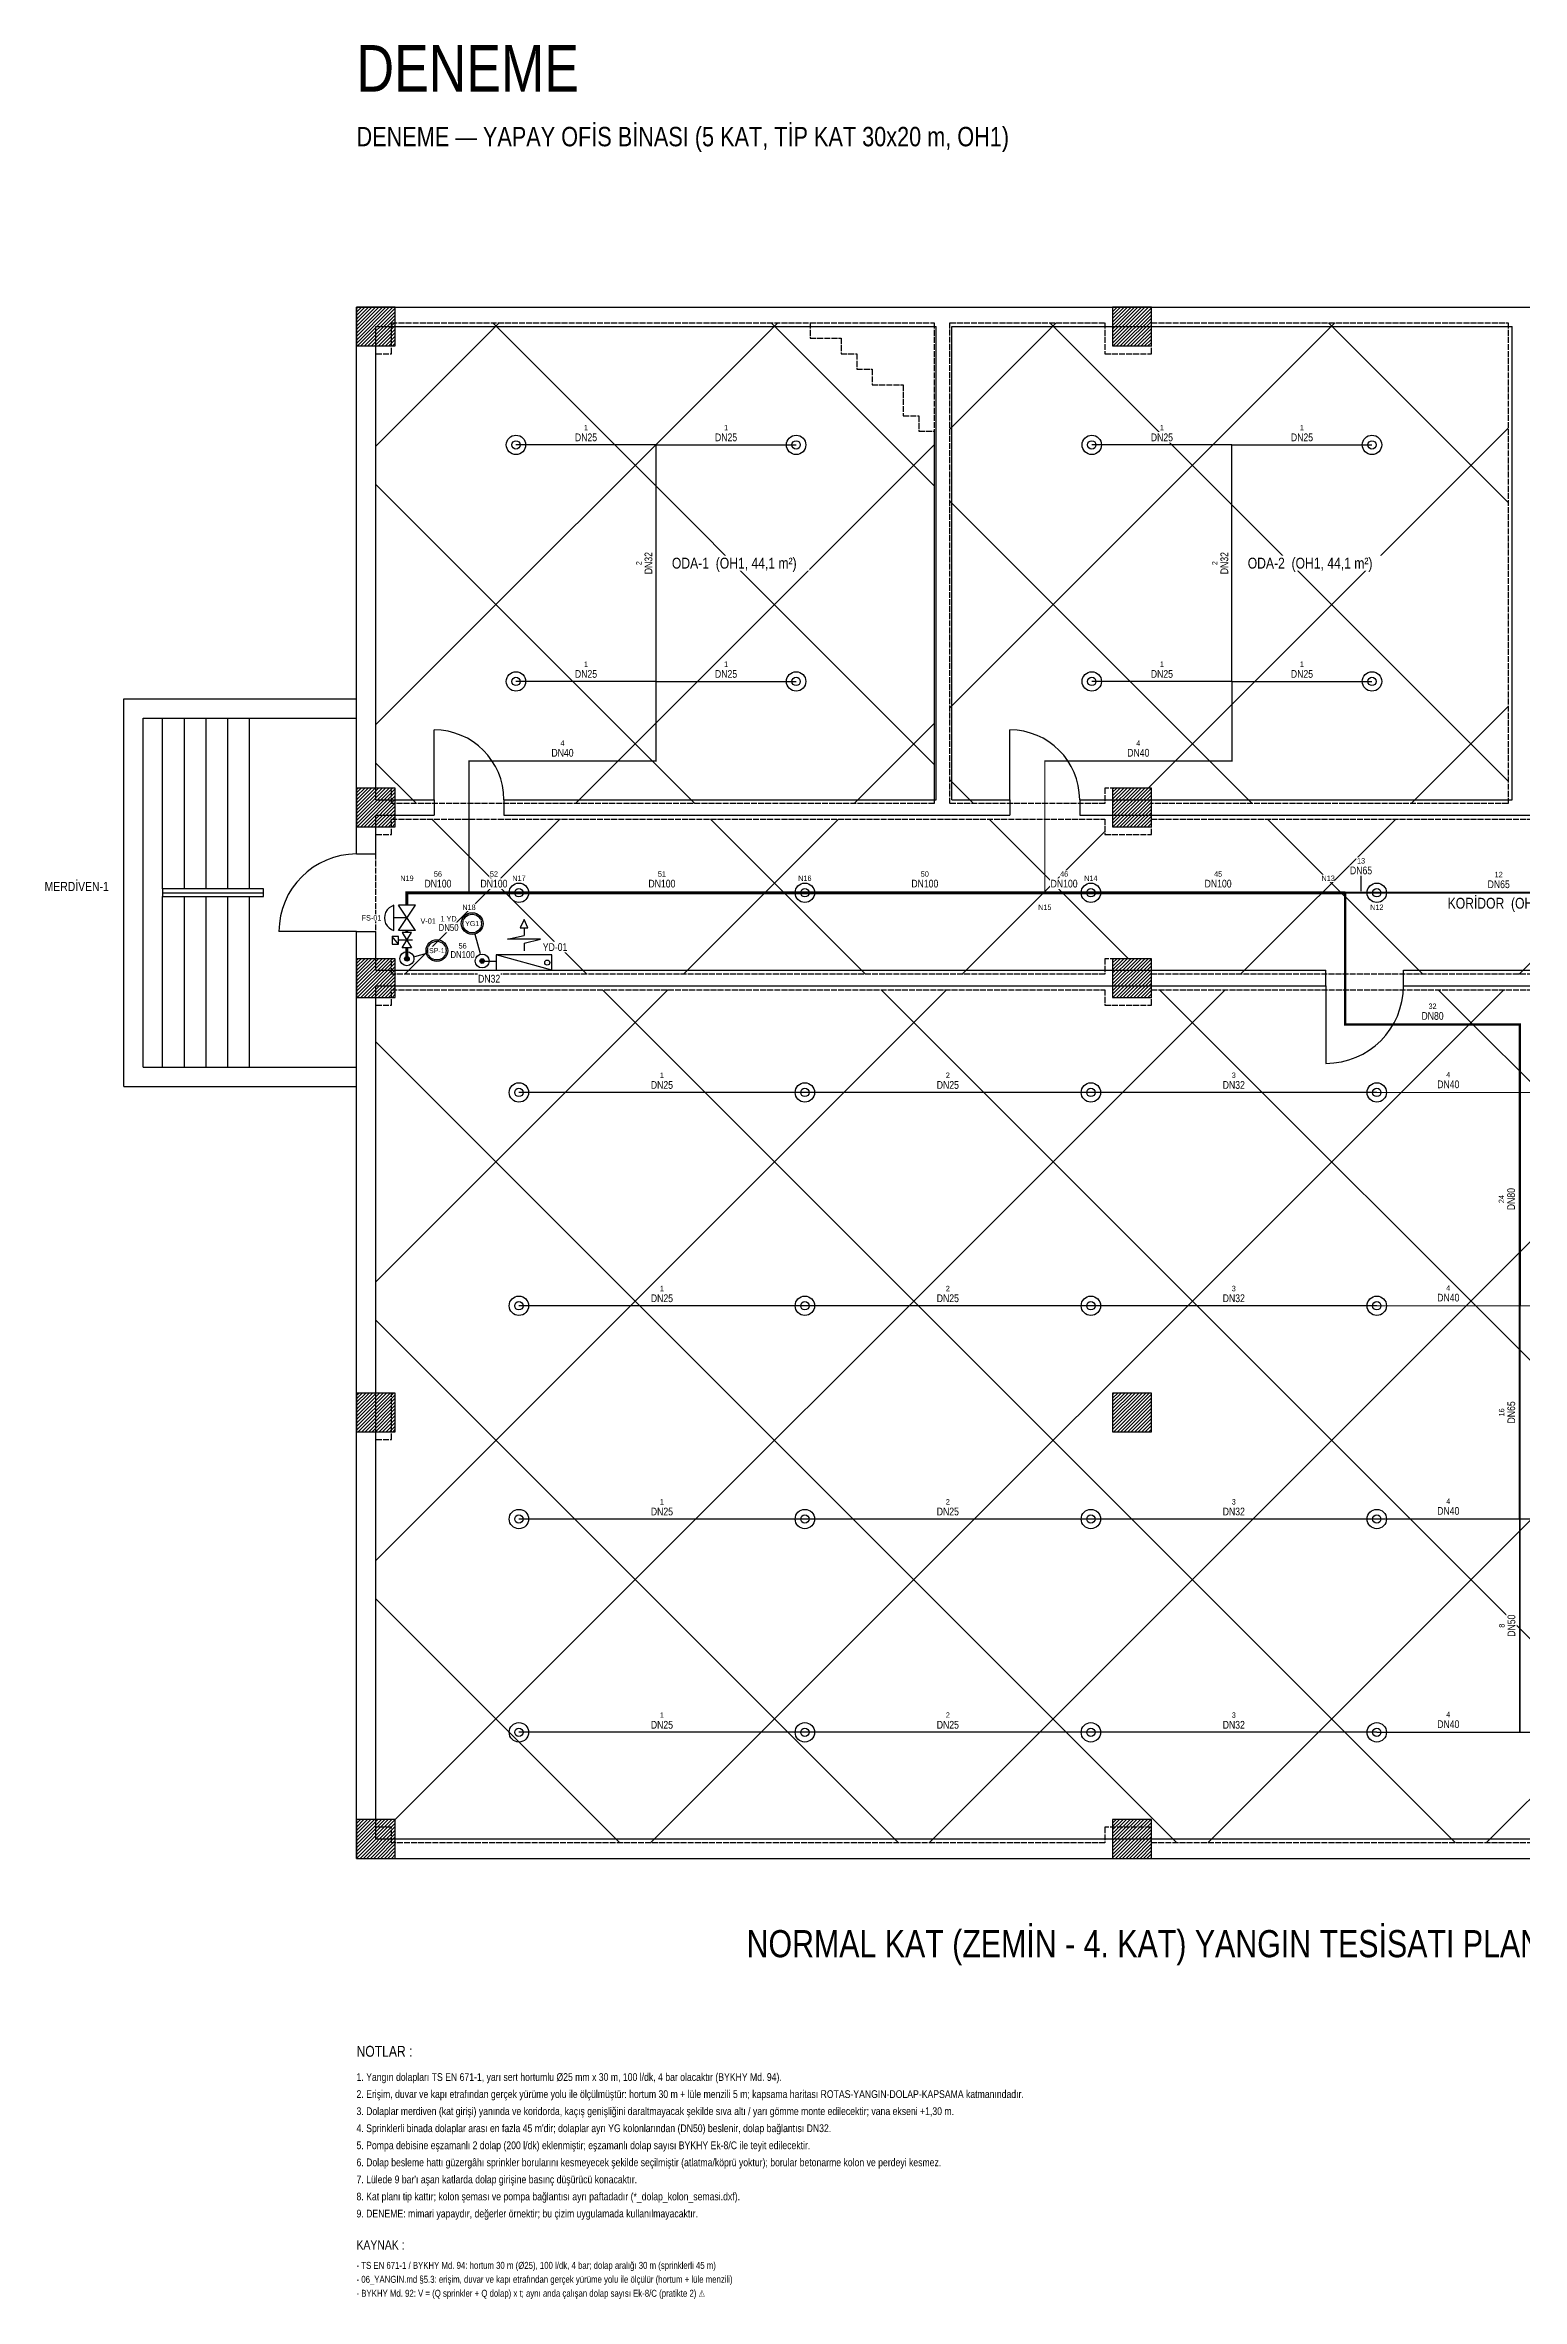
# Model space of a CAD drawing. Header units: centimetres. Extents: x -402 to 7506, y -568 to 2338.
# Drawn here: x -402 to 1503, y -568 to 2338 of the extents above; entities that cross this region are included whole.
import ezdxf
from ezdxf.enums import TextEntityAlignment as Align

# ---------------------------------------------------------------- set-up
doc = ezdxf.new("R2010")
doc.units = ezdxf.units.CM
doc.linetypes.add('DASHED', pattern=[1.524, 1.27, -0.254])
for name, color, linetype in [('ROTAS-MIMARI-DUVAR', 8, 'Continuous'), ('ROTAS-MIMARI-KAPI', 8, 'Continuous'), ('ROTAS-MIMARI-KOLON', 8, 'Continuous'), ('ROTAS-MIMARI-KOLON-TARAMA', 9, 'Continuous'), ('ROTAS-MIMARI-MAHAL', 7, 'Continuous'), ('ROTAS-MIMARI-MERDIVEN', 8, 'Continuous'), ('ROTAS-YANGIN-BASLIK', 7, 'Continuous'), ('ROTAS-YANGIN-DOLAP', 1, 'Continuous'), ('ROTAS-YANGIN-DOLAP-BORU', 1, 'Continuous'), ('ROTAS-YANGIN-DOLAP-CAP', 1, 'Continuous'), ('ROTAS-YANGIN-DOLAP-ERISIM', 3, 'DASHED'), ('ROTAS-YANGIN-DOLAP-KAPSAMA', 3, 'Continuous'), ('ROTAS-YANGIN-DOLAP-KOLON', 6, 'Continuous'), ('ROTAS-YANGIN-DOLAP-YAZI', 1, 'Continuous'), ('ROTAS-YANGIN-DUGUM', 3, 'Continuous'), ('ROTAS-YANGIN-KOLON', 6, 'Continuous'), ('ROTAS-YANGIN-NOT', 1, 'Continuous'), ('ROTAS-YANGIN-SPR-BORU', 140, 'Continuous'), ('ROTAS-YANGIN-SPR-CAP', 141, 'Continuous'), ('ROTAS-YANGIN-SPRINKLER', 15, 'Continuous'), ('ROTAS-YANGIN-VANA', 1, 'Continuous')]:
    doc.layers.add(name, color=color, linetype=linetype)
doc.styles.add('ROTAS', font='arial.ttf')

# ---------------------------------------------------------------- blocks, each defined once
blk = doc.blocks.new('ROTAS-SPR-SARKIK')
for radius in [12.5, 5.37]:
    blk.add_circle((0, 0), radius)
blk = doc.blocks.new('ROTAS-SMB-IZLENEBILIR-KELEBEK')
for p, q in [((-5, 11), (5, 19)), ((0, 7), (0, 11)), ((0, -7), (0, 7))]:
    blk.add_line(p, q)
for points in [[(-10, -6), (-10, 6), (0, 0)], [(-5, 11), (5, 11), (5, 19), (-5, 19)], [(10, -6), (10, 6), (0, 0)]]:
    blk.add_lwpolyline(points, close=True)
blk = doc.blocks.new('ROTAS-AKIS-ANAHTARI')
for p, q in [((-16.3, 16.7), (16.2, 16.7)), ((-16.2, -11), (-16.2, 11)), ((-16.2, 11), (16.3, -11)), ((-16.2, -11), (16.3, 11)), ((0.1, 0), (0.1, 16.7)), ((16.3, -11), (16.3, 11))]:
    blk.add_line(p, q)
blk.add_lwpolyline([(16.2, 16.7), (14.8, 20.1), (12.8, 23.1), (10.1, 25.6), (7, 27.5), (3.5, 28.6), (-0.1, 29), (-3.7, 28.6), (-7.2, 27.5), (-10.3, 25.6), (-12.9, 23.1), (-15, 20.1), (-16.3, 16.7)])
blk = doc.blocks.new('ROTAS-SPR-KOLON')
blk.add_hatch(color=7).paths.add_polyline_path([(3, 0), (2.8, 1.1), (2.1, 2.1), (1.1, 2.8), (0, 3), (-1.1, 2.8), (-2.1, 2.1), (-2.8, 1.1), (-3, 0), (-2.8, -1.1), (-2.1, -2.1), (-1.1, -2.8), (0, -3), (1.1, -2.8), (2.1, -2.1), (2.8, -1.1)])
for radius in [9, 3]:
    blk.add_circle((0, 0), radius)
blk = doc.blocks.new('ROTAS-YANGIN-DOLABI-PLAN')
for p, q in [((0, 32.8), (-5, 22)), ((5, 22), (0, 32.8)), ((-21.2, 7.3), (0, 12.3)), ((21.2, 7.3), (-21.2, 7.3)), ((-5, 22), (5, 22)), ((0, 22), (0, 12.3)), ((0, 2.3), (21.2, 7.3)), ((0, 2.3), (0, -7.8)), ((36, -32.8), (-36, -12.8)), ((30, -22.8), (30, -22.8))]:
    blk.add_line(p, q)
for points in [[(-36, -12.8), (-36, -32.8), (36, -32.8), (36, -12.8), (-36, -12.8)], [(36, -32.8), (-36, -12.8), (-36, -32.8), (36, -32.8)]]:
    blk.add_lwpolyline(points)
blk.add_circle((30, -22.8), 3.25)
at = {"style": 'ROTAS'}
blk.add_attdef('NO', text='', height=6, dxfattribs=at).set_placement((0, 35.8), align=Align.BOTTOM_CENTER)

msp = doc.modelspace()

# ---------------------------------------------------------------- hatches: boundary and pattern name
at = {"layer": 'ROTAS-MIMARI-KOLON-TARAMA'}
h = msp.add_hatch(dxfattribs=at)
h.set_pattern_fill('ANSI31')
h.paths.add_polyline_path([(0, 1950), (50, 1950), (50, 2000), (0, 2000)])
h = msp.add_hatch(dxfattribs=at)
h.set_pattern_fill('ANSI31')
h.paths.add_polyline_path([(975, 1950), (1025, 1950), (1025, 2000), (975, 2000)])
h = msp.add_hatch(dxfattribs=at)
h.set_pattern_fill('ANSI31')
h.paths.add_polyline_path([(0, 1330), (50, 1330), (50, 1380), (0, 1380)])
h = msp.add_hatch(dxfattribs=at)
h.set_pattern_fill('ANSI31')
h.paths.add_polyline_path([(975, 1330), (1025, 1330), (1025, 1380), (975, 1380)])
h = msp.add_hatch(dxfattribs=at)
h.set_pattern_fill('ANSI31')
h.paths.add_polyline_path([(0, 1110), (50, 1110), (50, 1160), (0, 1160)])
h = msp.add_hatch(dxfattribs=at)
h.set_pattern_fill('ANSI31')
h.paths.add_polyline_path([(975, 1110), (1025, 1110), (1025, 1160), (975, 1160)])
h = msp.add_hatch(dxfattribs=at)
h.set_pattern_fill('ANSI31')
h.paths.add_polyline_path([(0, 550), (50, 550), (50, 600), (0, 600)])
h = msp.add_hatch(dxfattribs=at)
h.set_pattern_fill('ANSI31')
h.paths.add_polyline_path([(975, 550), (1025, 550), (1025, 600), (975, 600)])
h = msp.add_hatch(dxfattribs=at)
h.set_pattern_fill('ANSI31')
h.paths.add_polyline_path([(0, 0), (50, 0), (50, 50), (0, 50)])
h = msp.add_hatch(dxfattribs=at)
h.set_pattern_fill('ANSI31')
h.paths.add_polyline_path([(975, 0), (1025, 0), (1025, 50), (975, 50)])
at = {"layer": 'ROTAS-YANGIN-DOLAP-KAPSAMA'}
h = msp.add_hatch(dxfattribs=at)
h.set_pattern_fill('ANSI37', scale=80)
h.paths.add_polyline_path([(45, 1980), (745, 1980), (745, 1360), (45, 1360), (45, 1380), (25, 1380), (25, 1940), (45, 1940)])
h = msp.add_hatch(dxfattribs=at)
h.set_pattern_fill('ANSI37', scale=80)
h.paths.add_polyline_path([(765, 1980), (965, 1980), (965, 1940), (1025, 1940), (1025, 1980), (1485, 1980), (1485, 1360), (1025, 1360), (1025, 1380), (965, 1380), (965, 1360), (765, 1360)])
h = msp.add_hatch(dxfattribs=at)
h.set_pattern_fill('ANSI37', scale=80)
h.paths.add_polyline_path([(965, 1140), (45, 1140), (45, 1160), (25, 1160), (25, 1320), (45, 1320), (45, 1340), (965, 1340), (965, 1320), (1025, 1320), (1025, 1340), (1965, 1340), (1965, 1320), (2025, 1320), (2025, 1340), (2945, 1340), (2945, 1320), (2965, 1320), (2965, 1160), (2945, 1160), (2945, 1140), (2025, 1140), (2025, 1160), (1965, 1160), (1965, 1140), (1025, 1140), (1025, 1160), (965, 1160)])
h = msp.add_hatch(dxfattribs=at)
h.set_pattern_fill('ANSI37', scale=80)
h.paths.add_polyline_path([(25, 600), (25, 1100), (45, 1100), (45, 1120), (965, 1120), (965, 1100), (1025, 1100), (1025, 1120), (1965, 1120), (1965, 1100), (2025, 1100), (2025, 1120), (2945, 1120), (2945, 1100), (2965, 1100), (2965, 600), (2945, 600), (2945, 540), (2965, 540), (2965, 40), (2945, 40), (2945, 20), (2025, 20), (2025, 40), (1965, 40), (1965, 20), (1025, 20), (1025, 40), (965, 40), (965, 20), (45, 20), (45, 40), (25, 40), (25, 540), (45, 540), (45, 600)])
h.paths.add_polyline_path([(1025, 600), (965, 600), (965, 540), (1025, 540)], flags=0)
h.paths.add_polyline_path([(1965, 540), (2025, 540), (2025, 600), (1965, 600)], flags=0)

# ---------------------------------------------------------------- linework, layer by layer
at = {"layer": 'ROTAS-MIMARI-DUVAR'}
for p, q in [((0, 2000), (3000, 2000)), ((0, 1295), (0, 2000)), ((25, 1975), (747.5, 1975)), ((25, 1365), (25, 1975)), ((747.5, 1365), (747.5, 1975)), ((767.5, 1975), (1490, 1975)), ((767.5, 1365), (767.5, 1975)), ((1490, 1365), (1490, 1975)), ((-300, 1495), (0, 1495)), ((-300, 995), (-300, 1495)), ((-275, 1470), (0, 1470)), ((-275, 1020), (-275, 1470)), ((25, 1365), (100, 1365)), ((25, 1345), (100, 1345)), ((25, 1295), (25, 1345)), ((190, 1365), (747.5, 1365)), ((190, 1345), (842.5, 1345)), ((767.5, 1365), (842.5, 1365)), ((932.5, 1365), (1490, 1365)), ((932.5, 1345), (1585, 1345)), ((0, 0), (0, 1195)), ((25, 1145), (25, 1195)), ((25, 1145), (1250, 1145)), ((1350, 1145), (2975, 1145)), ((25, 1125), (1250, 1125)), ((25, 25), (25, 1125)), ((1350, 1125), (2975, 1125)), ((-275, 1020), (0, 1020)), ((-300, 995), (0, 995)), ((0, 0), (3000, 0)), ((25, 25), (2975, 25))]:
    msp.add_line(p, q, dxfattribs=at)
at = {"layer": 'ROTAS-MIMARI-KAPI'}
for p, q in [((100, 1365), (100, 1455)), ((842.5, 1365), (842.5, 1455)), ((100, 1365), (100, 1345)), ((190, 1365), (190, 1345)), ((842.5, 1365), (842.5, 1345)), ((932.5, 1365), (932.5, 1345)), ((0, 1295), (25, 1295)), ((0, 1195), (-100, 1195)), ((0, 1195), (25, 1195)), ((1250, 1125), (1250, 1145)), ((1350, 1125), (1350, 1145)), ((1250, 1125), (1250, 1025))]:
    msp.add_line(p, q, dxfattribs=at)
for centre, radius, start, end in [((100, 1365), 90, 0, 90), ((842.5, 1365), 90, 0, 90), ((0, 1195), 100, 90, 180), ((1250, 1125), 100, 270, 360)]:
    msp.add_arc(centre, radius, start, end, dxfattribs=at)
at = {"layer": 'ROTAS-MIMARI-KOLON'}
for points in [[(0, 1950), (50, 1950), (50, 2000), (0, 2000)], [(975, 1950), (1025, 1950), (1025, 2000), (975, 2000)], [(0, 1330), (50, 1330), (50, 1380), (0, 1380)], [(975, 1330), (1025, 1330), (1025, 1380), (975, 1380)], [(0, 1110), (50, 1110), (50, 1160), (0, 1160)], [(975, 1110), (1025, 1110), (1025, 1160), (975, 1160)], [(0, 550), (50, 550), (50, 600), (0, 600)], [(975, 550), (1025, 550), (1025, 600), (975, 600)], [(0, 0), (50, 0), (50, 50), (0, 50)], [(975, 0), (1025, 0), (1025, 50), (975, 50)]]:
    msp.add_lwpolyline(points, close=True, dxfattribs=at)
at = {"layer": 'ROTAS-MIMARI-MERDIVEN'}
for points in [[(-250, 1250), (-250, 1470)], [(-222, 1250), (-222, 1470)], [(-194, 1250), (-194, 1470)], [(-166, 1250), (-166, 1470)], [(-138, 1250), (-138, 1470)], [(-250, 1245), (-120, 1245)], [(-250, 1020), (-250, 1240)], [(-222, 1020), (-222, 1240)], [(-194, 1020), (-194, 1240)], [(-166, 1020), (-166, 1240)], [(-138, 1020), (-138, 1240)]]:
    msp.add_lwpolyline(points, dxfattribs=at)
msp.add_lwpolyline([(-250, 1240), (-120, 1240), (-120, 1250), (-250, 1250)], close=True, dxfattribs=at)
at = {"layer": 'ROTAS-YANGIN-DOLAP-BORU'}
msp.add_lwpolyline([(162, 1157), (180, 1157)], dxfattribs=at)
at = {"layer": 'ROTAS-YANGIN-DOLAP-ERISIM', "linetype": 'DASHED', "ltscale": 6}
for points in [[(45, 1980), (745, 1980), (745, 1360), (45, 1360), (45, 1380), (25, 1380), (25, 1940), (45, 1940)], [(45, 1980), (585, 1980), (585, 1960), (625, 1960), (625, 1940), (645, 1940), (645, 1920), (665, 1920), (665, 1900), (705, 1900), (705, 1860), (725, 1860), (725, 1840), (745, 1840), (745, 1360), (45, 1360), (45, 1380), (25, 1380), (25, 1940), (45, 1940)], [(765, 1980), (965, 1980), (965, 1940), (1025, 1940), (1025, 1980), (1485, 1980), (1485, 1360), (1025, 1360), (1025, 1380), (965, 1380), (965, 1360), (765, 1360)], [(765, 1980), (965, 1980), (965, 1940), (1025, 1940), (1025, 1980), (1485, 1980), (1485, 1360), (1025, 1360), (1025, 1380), (965, 1380), (965, 1360), (765, 1360)]]:
    msp.add_lwpolyline(points, close=True, dxfattribs=at)
for points in [[(1965, 1140), (1025, 1140), (1025, 1160), (965, 1160), (965, 1140), (45, 1140), (45, 1160), (25, 1160), (25, 1320), (45, 1320), (45, 1340), (965, 1340), (965, 1320), (1025, 1320), (1025, 1340), (1965, 1340)], [(1965, 1140), (1025, 1140), (1025, 1160), (965, 1160), (965, 1140), (45, 1140), (45, 1160), (25, 1160), (25, 1320), (45, 1320), (45, 1340), (965, 1340), (965, 1320), (1025, 1320), (1025, 1340), (1965, 1340)], [(1965, 20), (1025, 20), (1025, 40), (965, 40), (965, 20), (45, 20), (45, 40), (25, 40), (25, 540), (45, 540), (45, 600), (25, 600), (25, 1100), (45, 1100), (45, 1120), (965, 1120), (965, 1100), (1025, 1100), (1025, 1120), (1965, 1120)], [(1965, 20), (1025, 20), (1025, 40), (965, 40), (965, 20), (45, 20), (45, 40), (25, 40), (25, 540), (45, 540), (45, 600), (25, 600), (25, 1100), (45, 1100), (45, 1120), (965, 1120), (965, 1100), (1025, 1100), (1025, 1120), (1965, 1120)]]:
    msp.add_lwpolyline(points, dxfattribs=at)
at = {"layer": 'ROTAS-YANGIN-DOLAP-KOLON'}
msp.add_line((152.7, 1191.8), (159.4, 1166.7), dxfattribs=at)
for radius in [14, 12]:
    msp.add_circle((149.1, 1205.3), radius, dxfattribs=at)
at = {"layer": 'ROTAS-YANGIN-KOLON'}
msp.add_line((90.1, 1166.7), (74.7, 1162.6), dxfattribs=at)
for radius in [14, 12]:
    msp.add_circle((103.6, 1170.4), radius, dxfattribs=at)
at = {"layer": 'ROTAS-YANGIN-SPR-BORU'}
for points in [[(386.2, 1822.5), (205.6, 1822.5)], [(386.2, 1517.5), (386.2, 1822.5)], [(386.2, 1822.5), (566.9, 1822.5)], [(1128.8, 1822.5), (948.1, 1822.5)], [(1128.8, 1517.5), (1128.8, 1822.5)], [(1128.8, 1822.5), (1309.4, 1822.5)], [(386.2, 1517.5), (205.6, 1517.5)], [(386.2, 1517.5), (566.9, 1517.5)], [(1128.8, 1517.5), (948.1, 1517.5)], [(1128.8, 1517.5), (1309.4, 1517.5)], [(578.1, 987.5), (209.4, 987.5)], [(946.9, 987.5), (578.1, 987.5)], [(1315.6, 987.5), (946.9, 987.5)], [(578.1, 712.5), (209.4, 712.5)], [(946.9, 712.5), (578.1, 712.5)], [(1315.6, 712.5), (946.9, 712.5)], [(578.1, 437.5), (209.4, 437.5)], [(946.9, 437.5), (578.1, 437.5)], [(1315.6, 437.5), (946.9, 437.5)], [(578.1, 162.5), (209.4, 162.5)], [(946.9, 162.5), (578.1, 162.5)], [(1315.6, 162.5), (946.9, 162.5)]]:
    msp.add_lwpolyline(points, dxfattribs=at)
for points, const_width in [([(145, 1245), (145, 1415), (386.2, 1415), (386.2, 1517.5)], 1.5), ([(887.5, 1245), (887.5, 1415), (1128.8, 1415), (1128.8, 1517.5)], 1.5), ([(65, 1229), (65, 1245), (145, 1245)], 4), ([(145, 1245), (209.4, 1245)], 4), ([(209.4, 1245), (578.1, 1245)], 4), ([(578.1, 1245), (887.5, 1245)], 4), ([(887.5, 1245), (946.9, 1245)], 4), ([(946.9, 1245), (1275, 1245)], 4), ([(1275, 1245), (1275, 1075), (1500, 1075), (1500, 987.5)], 3), ([(1275, 1245), (1315.6, 1245)], 2.5), ([(1315.6, 1245), (1630, 1245)], 2.5), ([(65, 1193.8), (65, 1196.4)], 4), ([(65, 1160), (65, 1173.8)], 4), ([(1500, 987.5), (1315.6, 987.5)], 1.5), ([(1500, 987.5), (1500, 712.5)], 3), ([(1500, 987.5), (1684.4, 987.5)], 1.5), ([(1500, 712.5), (1315.6, 712.5)], 1.5), ([(1500, 712.5), (1500, 437.5)], 2.5), ([(1500, 712.5), (1684.4, 712.5)], 1.5), ([(1500, 437.5), (1315.6, 437.5)], 1.5), ([(1500, 437.5), (1500, 162.5)], 2), ([(1500, 437.5), (1684.4, 437.5)], 1.5), ([(1500, 162.5), (1315.6, 162.5)], 1.5), ([(1500, 162.5), (1684.4, 162.5)], 1.5)]:
    msp.add_lwpolyline(points, dxfattribs=dict(at, const_width=const_width))
at = {"layer": 'ROTAS-YANGIN-SPR-CAP'}
msp.add_line((1295.3, 1247.2), (1295.3, 1267), dxfattribs=at)

# ---------------------------------------------------------------- block references
at = {"layer": 'ROTAS-YANGIN-DOLAP'}
msp.add_blockref('ROTAS-YANGIN-DOLABI-PLAN', (216, 1177.8), dxfattribs=at)
at = {"layer": 'ROTAS-YANGIN-DOLAP-KOLON'}
msp.add_blockref('ROTAS-SPR-KOLON', (162, 1157), dxfattribs=at)
at = {"layer": 'ROTAS-YANGIN-KOLON'}
msp.add_blockref('ROTAS-SPR-KOLON', (65, 1160), dxfattribs=at)
at = {"layer": 'ROTAS-YANGIN-SPRINKLER'}
for p in [(205.6, 1822.5), (566.9, 1822.5), (948.1, 1822.5), (1309.4, 1822.5), (205.6, 1517.5), (566.9, 1517.5), (948.1, 1517.5), (1309.4, 1517.5), (209.4, 1245), (578.1, 1245), (946.9, 1245), (1315.6, 1245), (209.4, 987.5), (578.1, 987.5), (946.9, 987.5), (1315.6, 987.5), (209.4, 712.5), (578.1, 712.5), (946.9, 712.5), (1315.6, 712.5), (209.4, 437.5), (578.1, 437.5), (946.9, 437.5), (1315.6, 437.5), (209.4, 162.5), (578.1, 162.5), (946.9, 162.5), (1315.6, 162.5)]:
    msp.add_blockref('ROTAS-SPR-SARKIK', p, dxfattribs=at)
at = {"layer": 'ROTAS-YANGIN-VANA', "rotation": 90}
for name, p in [('ROTAS-AKIS-ANAHTARI', (65, 1212.7)), ('ROTAS-SMB-IZLENEBILIR-KELEBEK', (65, 1183.8))]:
    msp.add_blockref(name, p, dxfattribs=at)

# ---------------------------------------------------------------- texts
at = {"layer": 'ROTAS-YANGIN-BASLIK', "style": 'ROTAS', "width": 0.8}
for s, height, p in [('DENEME', 60, (0, 2260)), ('DENEME — YAPAY OFİS BİNASI (5 KAT, TİP KAT 30x20 m, OH1)', 25, (0, 2200))]:
    msp.add_text(s, height=height, dxfattribs=at).set_placement(p, align=Align.BOTTOM_LEFT)
msp.add_text('NORMAL KAT (ZEMİN - 4. KAT) YANGIN TESİSATI PLANI (SPRİNKLER + YANGIN DOLABI).........ÖLÇEK: 1 / 50', height=35, dxfattribs=at).set_placement((1500, -110), align=Align.MIDDLE_CENTER)
at = {"layer": 'ROTAS-YANGIN-NOT', "style": 'ROTAS', "width": 0.8}
for s, height, p in [('NOTLAR :', 14, (0, -260)), ('1. Yangın dolapları TS EN 671-1, yarı sert hortumlu Ø25 mm x 30 m, 100 l/dk, 4 bar olacaktır (BYKHY Md. 94).', 10, (0, -290)), ('2. Erişim, duvar ve kapı etrafından gerçek yürüme yolu ile ölçülmüştür: hortum 30 m + lüle menzili 5 m; kapsama haritası ROTAS-YANGIN-DOLAP-KAPSAMA katmanındadır.', 10, (0, -312)), ("4. Sprinklerli binada dolaplar arası en fazla 45 m'dir; dolaplar ayrı YG kolonlarından (DN50) beslenir, dolap bağlantısı DN32.", 10, (0, -356)), ('3. Dolaplar merdiven (kat girişi) yanında ve koridorda, kaçış genişliğini daraltmayacak şekilde sıva altı / yarı gömme monte edilecektir; vana ekseni +1,30 m.', 10, (0, -334)), ('5. Pompa debisine eşzamanlı 2 dolap (200 l/dk) eklenmiştir; eşzamanlı dolap sayısı BYKHY Ek-8/C ile teyit edilecektir.', 10, (0, -378)), ('6. Dolap besleme hattı güzergâhı sprinkler borularını kesmeyecek şekilde seçilmiştir (atlatma/köprü yoktur); borular betonarme kolon ve perdeyi kesmez.', 10, (0, -400)), ('8. Kat planı tip kattır; kolon şeması ve pompa bağlantısı ayrı paftadadır (*_dolap_kolon_semasi.dxf).', 10, (0, -444)), ("7. Lülede 9 bar'ı aşan katlarda dolap girişine basınç düşürücü konacaktır.", 10, (0, -422)), ('9. DENEME: mimari yapaydır, değerler örnektir; bu çizim uygulamada kullanılmayacaktır.', 10, (0, -466)), ('KAYNAK :', 12, (0, -508)), ('- TS EN 671-1 / BYKHY Md. 94: hortum 30 m (Ø25), 100 l/dk, 4 bar; dolap aralığı 30 m (sprinklerli 45 m)', 9, (0, -532)), ('- 06_YANGIN.md §5.3: erişim, duvar ve kapı etrafından gerçek yürüme yolu ile ölçülür (hortum + lüle menzili)', 9, (0, -550)), ('- BYKHY Md. 92: V = (Q sprinkler + Q dolap) x t; aynı anda çalışan dolap sayısı Ek-8/C (pratikte 2) ⚠', 9, (0, -568))]:
    msp.add_text(s, height=height, dxfattribs=at).set_placement(p, align=Align.BOTTOM_LEFT)

# ---------------------------------------------------------------- wipeouts: each hides what was drawn before it
msp.add_wipeout([(-401.6, 1245), (-320, 1245), (-320, 1261.2), (-401.6, 1261.2)])

# ---------------------------------------------------------------- next in the draw order: texts
at = {"layer": 'ROTAS-MIMARI-MAHAL', "style": 'ROTAS', "width": 0.8}
msp.add_text('MERDİVEN-1', height=12, dxfattribs=at).set_placement((-360.8, 1253.1), align=Align.MIDDLE_CENTER)

# ---------------------------------------------------------------- next in the draw order: wipeouts: each hides what was drawn before it
for points in [[(281.1, 1825.5), (310.7, 1825.5), (310.7, 1839), (281.1, 1839)], [(461.7, 1825.5), (491.3, 1825.5), (491.3, 1839), (461.7, 1839)], [(1023.7, 1825.5), (1053.2, 1825.5), (1053.2, 1839), (1023.7, 1839)], [(1204.3, 1825.5), (1233.9, 1825.5), (1233.9, 1839), (1204.3, 1839)], [(369.7, 1655.2), (383.2, 1655.2), (383.2, 1684.8), (369.7, 1684.8)], [(1112.3, 1655.2), (1125.8, 1655.2), (1125.8, 1684.8), (1112.3, 1684.8)], [(281.1, 1520.5), (310.7, 1520.5), (310.7, 1534), (281.1, 1534)], [(461.7, 1520.5), (491.3, 1520.5), (491.3, 1534), (461.7, 1534)], [(1023.7, 1520.5), (1053.2, 1520.5), (1053.2, 1534), (1023.7, 1534)], [(1204.3, 1520.5), (1233.9, 1520.5), (1233.9, 1534), (1204.3, 1534)], [(250.8, 1418.8), (280.4, 1418.8), (280.4, 1432.2), (250.8, 1432.2)], [(993.4, 1418.8), (1022.9, 1418.8), (1022.9, 1432.2), (993.4, 1432.2)], [(1280.5, 1267), (1310.1, 1267), (1310.1, 1280.5), (1280.5, 1280.5)], [(87, 1250), (123, 1250), (123, 1263.5), (87, 1263.5)], [(159.2, 1250), (195.2, 1250), (195.2, 1263.5), (159.2, 1263.5)], [(375.8, 1250), (411.8, 1250), (411.8, 1263.5), (375.8, 1263.5)], [(570, 1259), (586.2, 1259), (586.2, 1268.4), (570, 1268.4)], [(714.8, 1250), (750.8, 1250), (750.8, 1263.5), (714.8, 1263.5)], [(894.4, 1250), (930.4, 1250), (930.4, 1263.5), (894.4, 1263.5)], [(1093, 1250), (1129, 1250), (1129, 1263.5), (1093, 1263.5)], [(1244.8, 1259), (1261, 1259), (1261, 1268.4), (1244.8, 1268.4)], [(1458, 1249.2), (1487.6, 1249.2), (1487.6, 1262.8), (1458, 1262.8)], [(879.4, 1221.6), (895.6, 1221.6), (895.6, 1231), (879.4, 1231)], [(1307.5, 1221.6), (1323.7, 1221.6), (1323.7, 1231), (1307.5, 1231)], [(6.7, 1208), (31.9, 1208), (31.9, 1217.4), (6.7, 1217.4)], [(138.1, 1200.3), (160.1, 1200.3), (160.1, 1210.3), (138.1, 1210.3)], [(92.6, 1165.4), (114.6, 1165.4), (114.6, 1175.4), (92.6, 1175.4)], [(238, 1168.2), (274, 1168.2), (274, 1181.8), (238, 1181.8)], [(156.2, 1127.5), (185.8, 1127.5), (185.8, 1141), (156.2, 1141)], [(1372.7, 1079.5), (1402.3, 1079.5), (1402.3, 1093), (1372.7, 1093)], [(378.9, 990.5), (408.6, 990.5), (408.6, 1004), (378.9, 1004)], [(747.7, 990.5), (777.3, 990.5), (777.3, 1004), (747.7, 1004)], [(1116.5, 990.5), (1146, 990.5), (1146, 1004), (1116.5, 1004)], [(1393, 991.2), (1422.6, 991.2), (1422.6, 1004.8), (1393, 1004.8)], [(1482, 835.2), (1495.5, 835.2), (1495.5, 864.8), (1482, 864.8)], [(378.9, 715.5), (408.6, 715.5), (408.6, 729), (378.9, 729)], [(747.7, 715.5), (777.3, 715.5), (777.3, 729), (747.7, 729)], [(1116.5, 715.5), (1146, 715.5), (1146, 729), (1116.5, 729)], [(1393, 716.2), (1422.6, 716.2), (1422.6, 729.8), (1393, 729.8)], [(1482.2, 560.2), (1495.8, 560.2), (1495.8, 589.8), (1482.2, 589.8)], [(378.9, 440.5), (408.6, 440.5), (408.6, 454), (378.9, 454)], [(747.7, 440.5), (777.3, 440.5), (777.3, 454), (747.7, 454)], [(1116.5, 440.5), (1146, 440.5), (1146, 454), (1116.5, 454)], [(1393, 441.2), (1422.6, 441.2), (1422.6, 454.8), (1393, 454.8)], [(1482.5, 285.2), (1496, 285.2), (1496, 314.8), (1482.5, 314.8)], [(378.9, 165.5), (408.6, 165.5), (408.6, 179), (378.9, 179)], [(747.7, 165.5), (777.3, 165.5), (777.3, 179), (747.7, 179)], [(1116.5, 165.5), (1146, 165.5), (1146, 179), (1116.5, 179)], [(1393, 166.2), (1422.6, 166.2), (1422.6, 179.8), (1393, 179.8)]]:
    msp.add_wipeout(points)

# ---------------------------------------------------------------- next in the draw order: texts
at = {"layer": 'ROTAS-YANGIN-DOLAP-CAP', "style": 'ROTAS', "width": 0.8}
msp.add_text('DN32', height=10, dxfattribs=at).set_placement((171, 1134.2), align=Align.MIDDLE_CENTER)
at = {"layer": 'ROTAS-YANGIN-DOLAP-KOLON', "style": 'ROTAS', "width": 0.8}
msp.add_text('YG1', height=6.5, dxfattribs=at).set_placement((149.1, 1205.3), align=Align.MIDDLE_CENTER)
at = {"layer": 'ROTAS-YANGIN-DOLAP-YAZI', "style": 'ROTAS', "width": 0.8}
msp.add_text('YD-01', height=10, dxfattribs=at).set_placement((256, 1175), align=Align.MIDDLE_CENTER)
at = {"layer": 'ROTAS-YANGIN-DUGUM', "style": 'ROTAS', "width": 0.8}
for s, p in [('N16', (578.1, 1263.7)), ('N13', (1252.9, 1263.7)), ('N15', (887.5, 1226.3)), ('N12', (1315.6, 1226.3))]:
    msp.add_text(s, height=7, dxfattribs=at).set_placement(p, align=Align.MIDDLE_CENTER)
at = {"layer": 'ROTAS-YANGIN-KOLON', "style": 'ROTAS', "width": 0.8}
msp.add_text('SP-1', height=6.5, dxfattribs=at).set_placement((103.6, 1170.4), align=Align.MIDDLE_CENTER)
at = {"layer": 'ROTAS-YANGIN-SPR-CAP', "style": 'ROTAS', "width": 0.8}
for s, p in [('DN25', (295.9, 1832.2)), ('DN25', (476.5, 1832.2)), ('DN25', (1038.5, 1832.2)), ('DN25', (1219.1, 1832.2)), ('DN25', (295.9, 1527.2)), ('DN25', (476.5, 1527.2)), ('DN25', (1038.5, 1527.2)), ('DN25', (1219.1, 1527.2)), ('DN40', (265.6, 1425.5)), ('DN40', (1008.1, 1425.5)), ('DN65', (1295.3, 1273.8)), ('DN100', (105, 1256.8)), ('DN100', (177.2, 1256.8)), ('DN100', (393.8, 1256.8)), ('DN100', (732.8, 1256.8)), ('DN100', (912.4, 1256.8)), ('DN100', (1111, 1256.8)), ('DN65', (1472.8, 1256)), ('DN80', (1387.5, 1086.2)), ('DN25', (393.8, 997.2)), ('DN25', (762.5, 997.2)), ('DN32', (1131.2, 997.2)), ('DN40', (1407.8, 998)), ('DN25', (393.8, 722.2)), ('DN25', (762.5, 722.2)), ('DN32', (1131.2, 722.2)), ('DN40', (1407.8, 723)), ('DN25', (393.8, 447.2)), ('DN25', (762.5, 447.2)), ('DN32', (1131.2, 447.2)), ('DN40', (1407.8, 448)), ('DN25', (393.8, 172.2)), ('DN25', (762.5, 172.2)), ('DN32', (1131.2, 172.2)), ('DN40', (1407.8, 173))]:
    msp.add_text(s, height=10, dxfattribs=at).set_placement(p, align=Align.MIDDLE_CENTER)
for s, p in [('DN32', (376.4, 1670)), ('DN32', (1119, 1670)), ('DN80', (1488.8, 850)), ('DN65', (1489, 575)), ('DN50', (1489.2, 300))]:
    msp.add_text(s, height=10, rotation=90, dxfattribs=at).set_placement(p, align=Align.MIDDLE_CENTER)
at = {"layer": 'ROTAS-YANGIN-VANA', "style": 'ROTAS', "width": 0.8}
msp.add_text('FS-01', height=7, dxfattribs=at).set_placement((19.3, 1212.7), align=Align.MIDDLE_CENTER)

# ---------------------------------------------------------------- next in the draw order: wipeouts: each hides what was drawn before it
msp.add_wipeout([(56.9, 1259), (73.1, 1259), (73.1, 1268.4), (56.9, 1268.4)])

# ---------------------------------------------------------------- next in the draw order: texts
at = {"layer": 'ROTAS-YANGIN-DUGUM', "style": 'ROTAS', "width": 0.8}
msp.add_text('N19', height=7, dxfattribs=at).set_placement((65, 1263.7), align=Align.MIDDLE_CENTER)

# ---------------------------------------------------------------- next in the draw order: wipeouts: each hides what was drawn before it
for points in [[(292.3, 1840), (299.5, 1840), (299.5, 1849.4), (292.3, 1849.4)], [(472.9, 1840), (480.2, 1840), (480.2, 1849.4), (472.9, 1849.4)], [(1034.8, 1840), (1042.1, 1840), (1042.1, 1849.4), (1034.8, 1849.4)], [(1215.5, 1840), (1222.7, 1840), (1222.7, 1849.4), (1215.5, 1849.4)], [(359.2, 1666.4), (368.7, 1666.4), (368.7, 1673.6), (359.2, 1673.6)], [(390.2, 1660.5), (584, 1660.5), (584, 1679.5), (390.2, 1679.5)], [(1101.9, 1666.4), (1111.3, 1666.4), (1111.3, 1673.6), (1101.9, 1673.6)], [(1132.8, 1660.5), (1326.5, 1660.5), (1326.5, 1679.5), (1132.8, 1679.5)], [(292.3, 1535), (299.5, 1535), (299.5, 1544.4), (292.3, 1544.4)], [(472.9, 1535), (480.2, 1535), (480.2, 1544.4), (472.9, 1544.4)], [(1034.8, 1535), (1042.1, 1535), (1042.1, 1544.4), (1034.8, 1544.4)], [(1215.5, 1535), (1222.7, 1535), (1222.7, 1544.4), (1215.5, 1544.4)], [(262, 1433.2), (269.2, 1433.2), (269.2, 1442.7), (262, 1442.7)], [(1004.5, 1433.2), (1011.8, 1433.2), (1011.8, 1442.7), (1004.5, 1442.7)], [(1289.4, 1281.5), (1301.2, 1281.5), (1301.2, 1290.9), (1289.4, 1290.9)], [(99.1, 1264.5), (110.9, 1264.5), (110.9, 1273.9), (99.1, 1273.9)], [(171.3, 1264.5), (183.1, 1264.5), (183.1, 1273.9), (171.3, 1273.9)], [(201.3, 1259), (217.5, 1259), (217.5, 1268.4), (201.3, 1268.4)], [(387.9, 1264.5), (399.6, 1264.5), (399.6, 1273.9), (387.9, 1273.9)], [(726.9, 1264.5), (738.7, 1264.5), (738.7, 1273.9), (726.9, 1273.9)], [(906.6, 1264.5), (918.3, 1264.5), (918.3, 1273.9), (906.6, 1273.9)], [(938.8, 1259), (955, 1259), (955, 1268.4), (938.8, 1268.4)], [(1105.1, 1264.5), (1116.8, 1264.5), (1116.8, 1273.9), (1105.1, 1273.9)], [(1466.9, 1263.8), (1478.7, 1263.8), (1478.7, 1273.2), (1466.9, 1273.2)], [(1394.2, 1222.1), (1605.8, 1222.1), (1605.8, 1241), (1394.2, 1241)], [(120.6, 1159.2), (153, 1159.2), (153, 1171.4), (120.6, 1171.4)], [(1381.6, 1094), (1393.4, 1094), (1393.4, 1103.4), (1381.6, 1103.4)], [(390.1, 1005), (397.4, 1005), (397.4, 1014.5), (390.1, 1014.5)], [(758.9, 1005), (766.1, 1005), (766.1, 1014.5), (758.9, 1014.5)], [(1127.6, 1005), (1134.9, 1005), (1134.9, 1014.5), (1127.6, 1014.5)], [(1404.2, 1005.8), (1411.4, 1005.8), (1411.4, 1015.2), (1404.2, 1015.2)], [(1471.6, 844.1), (1481, 844.1), (1481, 855.9), (1471.6, 855.9)], [(390.1, 730), (397.4, 730), (397.4, 739.5), (390.1, 739.5)], [(758.9, 730), (766.1, 730), (766.1, 739.5), (758.9, 739.5)], [(1127.6, 730), (1134.9, 730), (1134.9, 739.5), (1127.6, 739.5)], [(1404.2, 730.8), (1411.4, 730.8), (1411.4, 740.2), (1404.2, 740.2)], [(1471.8, 569.1), (1481.2, 569.1), (1481.2, 580.9), (1471.8, 580.9)], [(1404.2, 455.8), (1411.4, 455.8), (1411.4, 465.2), (1404.2, 465.2)], [(390.1, 455), (397.4, 455), (397.4, 464.5), (390.1, 464.5)], [(758.9, 455), (766.1, 455), (766.1, 464.5), (758.9, 464.5)], [(1127.6, 455), (1134.9, 455), (1134.9, 464.5), (1127.6, 464.5)], [(1472.1, 296.4), (1481.5, 296.4), (1481.5, 303.6), (1472.1, 303.6)], [(390.1, 180), (397.4, 180), (397.4, 189.4), (390.1, 189.4)], [(758.9, 180), (766.1, 180), (766.1, 189.4), (758.9, 189.4)], [(1127.6, 180), (1134.9, 180), (1134.9, 189.4), (1127.6, 189.4)], [(1404.2, 180.8), (1411.4, 180.8), (1411.4, 190.2), (1404.2, 190.2)]]:
    msp.add_wipeout(points)

# ---------------------------------------------------------------- next in the draw order: texts
at = {"layer": 'ROTAS-MIMARI-MAHAL', "style": 'ROTAS', "width": 0.8}
for s, p in [('ODA-1  (OH1, 44,1 m²)', (487.1, 1670)), ('ODA-2  (OH1, 44,1 m²)', (1229.6, 1670)), ('KORİDOR  (OH1, 59,0 m²)', (1500, 1231.5))]:
    msp.add_text(s, height=14, dxfattribs=at).set_placement(p, align=Align.MIDDLE_CENTER)
at = {"layer": 'ROTAS-YANGIN-DUGUM', "style": 'ROTAS', "width": 0.8}
for s, p in [('N17', (209.4, 1263.7)), ('N14', (946.9, 1263.7))]:
    msp.add_text(s, height=7, dxfattribs=at).set_placement(p, align=Align.MIDDLE_CENTER)
at = {"layer": 'ROTAS-YANGIN-SPR-CAP', "style": 'ROTAS', "width": 0.8}
for s, height, p in [('1', 7, (295.9, 1844.7)), ('1', 7, (476.5, 1844.7)), ('1', 7, (1038.5, 1844.7)), ('1', 7, (1219.1, 1844.7)), ('1', 7, (295.9, 1539.7)), ('1', 7, (476.5, 1539.7)), ('1', 7, (1038.5, 1539.7)), ('1', 7, (1219.1, 1539.7)), ('4', 7, (265.6, 1438)), ('4', 7, (1008.1, 1438)), ('13', 7, (1295.3, 1286.2)), ('56', 7, (105, 1269.2)), ('52', 7, (177.2, 1269.2)), ('51', 7, (393.8, 1269.2)), ('50', 7, (732.8, 1269.2)), ('46', 7, (912.4, 1269.2)), ('45', 7, (1111, 1269.2)), ('12', 7, (1472.8, 1268.5)), ('DN100', 9, (136.8, 1165.3)), ('32', 7, (1387.5, 1098.7)), ('1', 7, (393.8, 1009.7)), ('2', 7, (762.5, 1009.7)), ('3', 7, (1131.2, 1009.7)), ('4', 7, (1407.8, 1010.5)), ('1', 7, (393.8, 734.7)), ('2', 7, (762.5, 734.7)), ('3', 7, (1131.2, 734.7)), ('4', 7, (1407.8, 735.5)), ('1', 7, (393.8, 459.7)), ('2', 7, (762.5, 459.7)), ('3', 7, (1131.2, 459.7)), ('4', 7, (1407.8, 460.5)), ('1', 7, (393.8, 184.7)), ('2', 7, (762.5, 184.7)), ('3', 7, (1131.2, 184.7)), ('4', 7, (1407.8, 185.5))]:
    msp.add_text(s, height=height, dxfattribs=at).set_placement(p, align=Align.MIDDLE_CENTER)
for s, p in [('2', (364, 1670)), ('2', (1106.6, 1670)), ('24', (1476.3, 850)), ('16', (1476.5, 575)), ('8', (1476.8, 300))]:
    msp.add_text(s, height=7, rotation=90, dxfattribs=at).set_placement(p, align=Align.MIDDLE_CENTER)

# ---------------------------------------------------------------- next in the draw order: wipeouts: each hides what was drawn before it
msp.add_wipeout([(131, 1171.9), (142.7, 1171.9), (142.7, 1181.3), (131, 1181.3)])

# ---------------------------------------------------------------- next in the draw order: texts
msp.add_text('56', height=7, dxfattribs=at).set_placement((136.8, 1176.6), align=Align.MIDDLE_CENTER)

# ---------------------------------------------------------------- next in the draw order: wipeouts: each hides what was drawn before it
msp.add_wipeout([(105.4, 1194.1), (132.1, 1194.1), (132.1, 1206.3), (105.4, 1206.3)])

# ---------------------------------------------------------------- next in the draw order: texts
at = {"layer": 'ROTAS-YANGIN-DOLAP-CAP', "style": 'ROTAS', "width": 0.8}
msp.add_text('DN50', height=9, dxfattribs=at).set_placement((118.7, 1200.2), align=Align.MIDDLE_CENTER)

# ---------------------------------------------------------------- next in the draw order: wipeouts: each hides what was drawn before it
msp.add_wipeout([(108.4, 1206.8), (129.1, 1206.8), (129.1, 1216.2), (108.4, 1216.2)])

# ---------------------------------------------------------------- next in the draw order: texts
msp.add_text('1 YD', height=7, dxfattribs=at).set_placement((118.7, 1211.5), align=Align.MIDDLE_CENTER)

# ---------------------------------------------------------------- next in the draw order: wipeouts: each hides what was drawn before it
for points in [[(136.9, 1221.6), (153.1, 1221.6), (153.1, 1231), (136.9, 1231)], [(82, 1203.8), (102.7, 1203.8), (102.7, 1213.2), (82, 1213.2)]]:
    msp.add_wipeout(points)

# ---------------------------------------------------------------- next in the draw order: texts
at = {"layer": 'ROTAS-YANGIN-DUGUM', "style": 'ROTAS', "width": 0.8}
msp.add_text('N18', height=7, dxfattribs=at).set_placement((145, 1226.3), align=Align.MIDDLE_CENTER)
at = {"layer": 'ROTAS-YANGIN-VANA', "style": 'ROTAS', "width": 0.8}
msp.add_text('V-01', height=7, dxfattribs=at).set_placement((92.4, 1208.5), align=Align.MIDDLE_CENTER)

doc.saveas('drawing.dxf')
